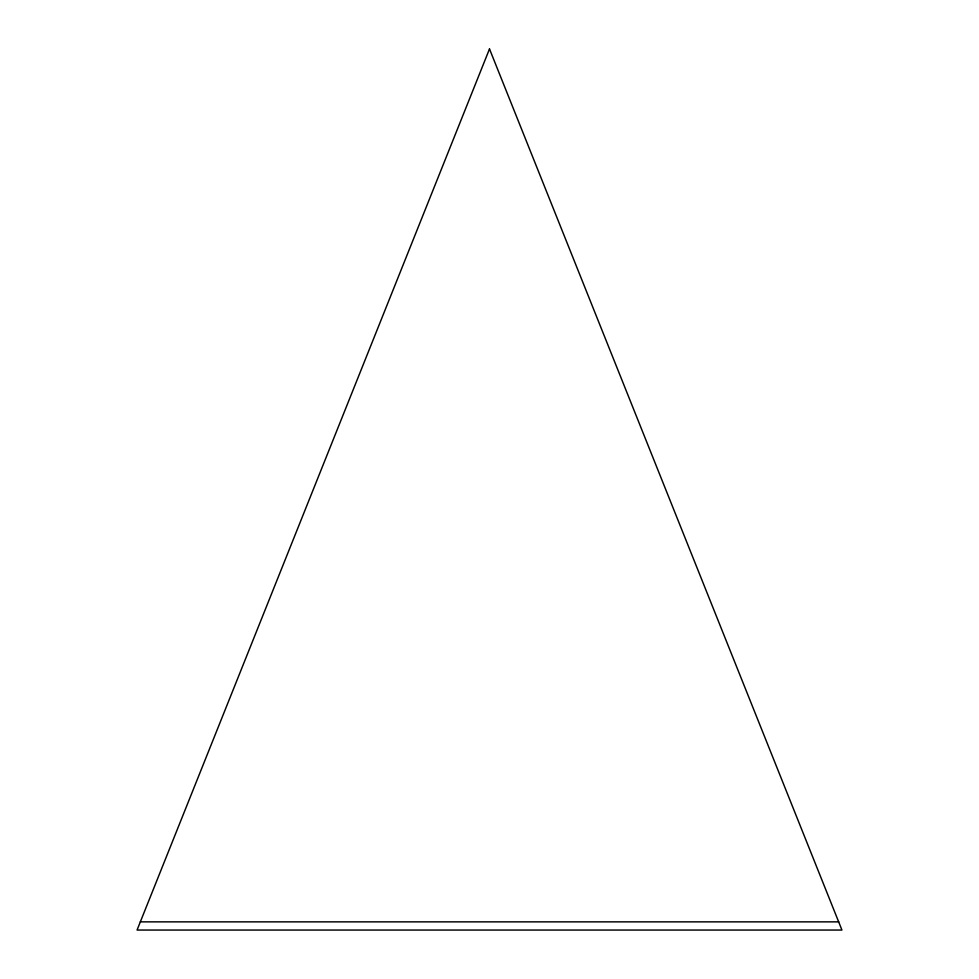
<?xml version="1.0" encoding="UTF-8"?>
<svg xmlns="http://www.w3.org/2000/svg" width="979" height="979" viewBox="0 0 979 979"><rect width="100%" height="100%" fill="white"/><g stroke="black" fill="none" stroke-linecap="round" stroke-linejoin="round"><path stroke-width="1.47" d="M140.327 921.863L838.734 921.863M489.5 48.95L137.06 930.05L841.94 930.05L489.5 48.95"/></g></svg>
